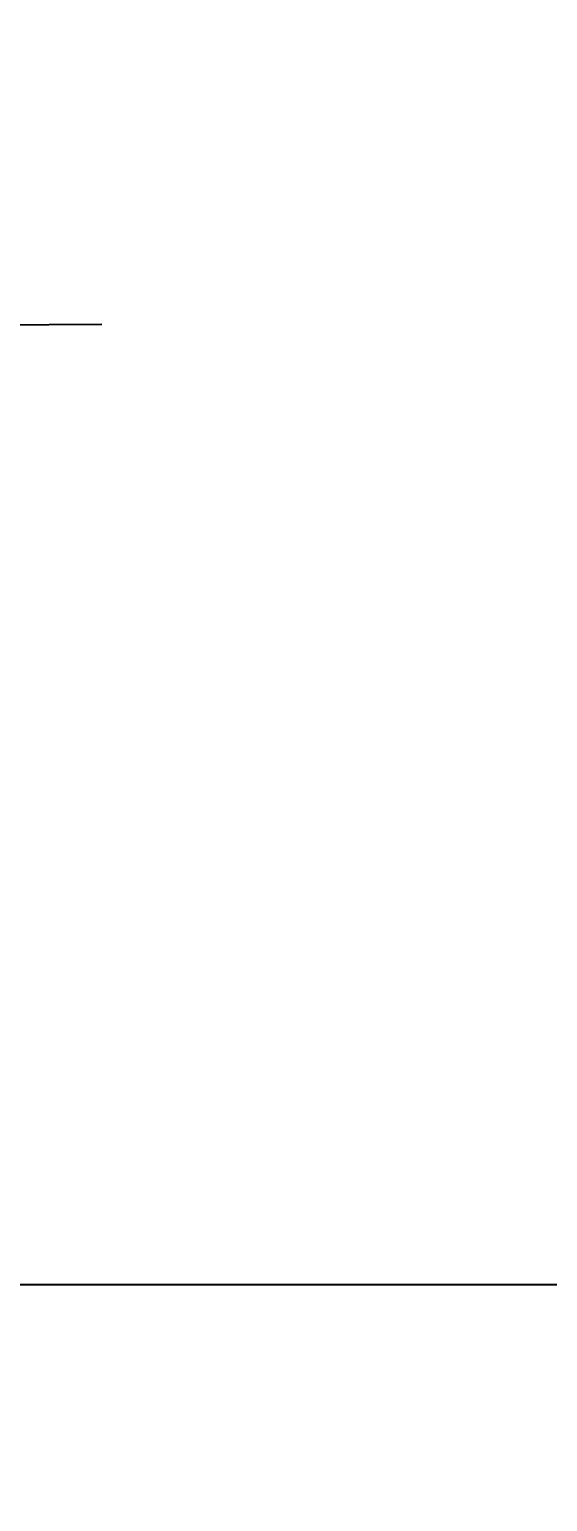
# Model space of a CAD drawing. Header units: millimetres. Extents: x -4 to 3776, y -4 to 4079.
# Drawn here: x 355.52 to 358.77, y 164.52 to 173.72 of the extents above; entities that cross this region are included whole.
import ezdxf
from ezdxf import colors
from ezdxf.entities.mleader import LeaderData, LeaderLine
from ezdxf.math import Vec2, Vec3

# ---------------------------------------------------------------- set-up
doc = ezdxf.new("R2010")
doc.units = ezdxf.units.MM
doc.linetypes.add('点划线-1', pattern=[7, 5, -1, 0, -1])
doc.layers.add('BK_kedu', color=255, linetype='Continuous')
doc.layers.add('HOLD3', color=7, linetype='Continuous')
doc.styles.get("Standard").update_dxf_attribs({"font": 'arial.ttf'})

# ---------------------------------------------------------------- blocks, each defined once
blk = doc.blocks.new('NJMFGNJ')
at = {"color": 6, "linetype": '点划线-1'}
blk.add_line((321.4036271839041, 205.7220553450742), (354.054144681716, 205.7220553450742), dxfattribs=at)

msp = doc.modelspace()

# ---------------------------------------------------------------- linework, layer by layer
at = {"layer": 'HOLD3', "color": 0, "lineweight": 25}
msp.add_lwpolyline([(309.3723412727313, 165.8746656269072), (310.4200112727312, 165.8746706269076), (317.4637862727313, 165.8747306269074), (324.5075662727313, 165.8747906269073), (331.5513362727315, 165.8748406269074), (338.5951112727316, 165.8748906269075), (345.6388862727313, 165.8749356269072), (352.6826612727314, 165.8749706269073), (359.7264362727315, 165.8750056269073), (366.7702112727316, 165.8750306269076), (372.6750112727314, 165.8750606269073), (373.3723462727312, 165.8750656269076), (373.8139812727313, 165.8750706269075), (374.0696762727316, 165.8750706269075), (380.8577562727314, 165.8751206269071), (387.9015312727315, 165.8752006269074), (394.9453062727316, 165.8753056269074), (401.9890812727313, 165.8754706269074), (409.0328562727314, 165.8757106269072), (416.0766312727319, 165.8760306269073), (423.1204012727312, 165.8763756269072), (430.1641812727312, 165.8767356269072), (435.3723412727313, 165.8769906269072)], dxfattribs=at)

# ---------------------------------------------------------------- block references
at = {"xscale": -1, "rotation": 0.2223038210638429}
msp.add_blockref('NJMFGNJ', (678.1778721441115, -32.60228719135011), dxfattribs=at)

# ---------------------------------------------------------------- leaders
at = {"layer": 'BK_kedu'}
ml = msp.add_multileader_mtext('Standard', dxfattribs=at)
ml.set_content('', color=256)
ml.set_leader_properties()
ml.build(insert=Vec2(0, 0))
ml.multileader.update_dxf_attribs({"text_right_attachment_type": 6, "dogleg_length": 0.36, "arrow_head_size": 0.18})
ctx = ml.context
ctx.base_point, ctx.char_height, ctx.arrow_head_size, ctx.landing_gap_size, ctx.plane_origin = Vec3(3775.998586345596, 4079.3284131595), 0.18, 0.18, 0.09, Vec3(3774.638586345596, 4079.3284131595)
ctx.right_attachment = 6
notes = []
notes.append((ctx, [(0, (0, 0, 0), (0, 0), (1, 0), 1, [])]))
ctx.mtext.insert, ctx.mtext.flow_direction = Vec3(3776.088586345596, 4079.4184131595), 5
for ctx, leaders in notes:
    for number, flags, end, landing, length, lines in leaders:
        leader = LeaderData()
        leader.index, (leader.has_last_leader_line, leader.has_dogleg_vector, leader.attachment_direction) = number, flags
        leader.last_leader_point, leader.dogleg_vector, leader.dogleg_length = Vec3(end), Vec3(landing), length
        for number, points, colour, breaks in lines:
            line = LeaderLine()
            line.index, line.vertices, line.color, line.breaks = number, Vec3.list(points), colors.encode_raw_color(colour), breaks
            leader.lines.append(line)
        ctx.leaders.append(leader)

doc.saveas('drawing.dxf')
